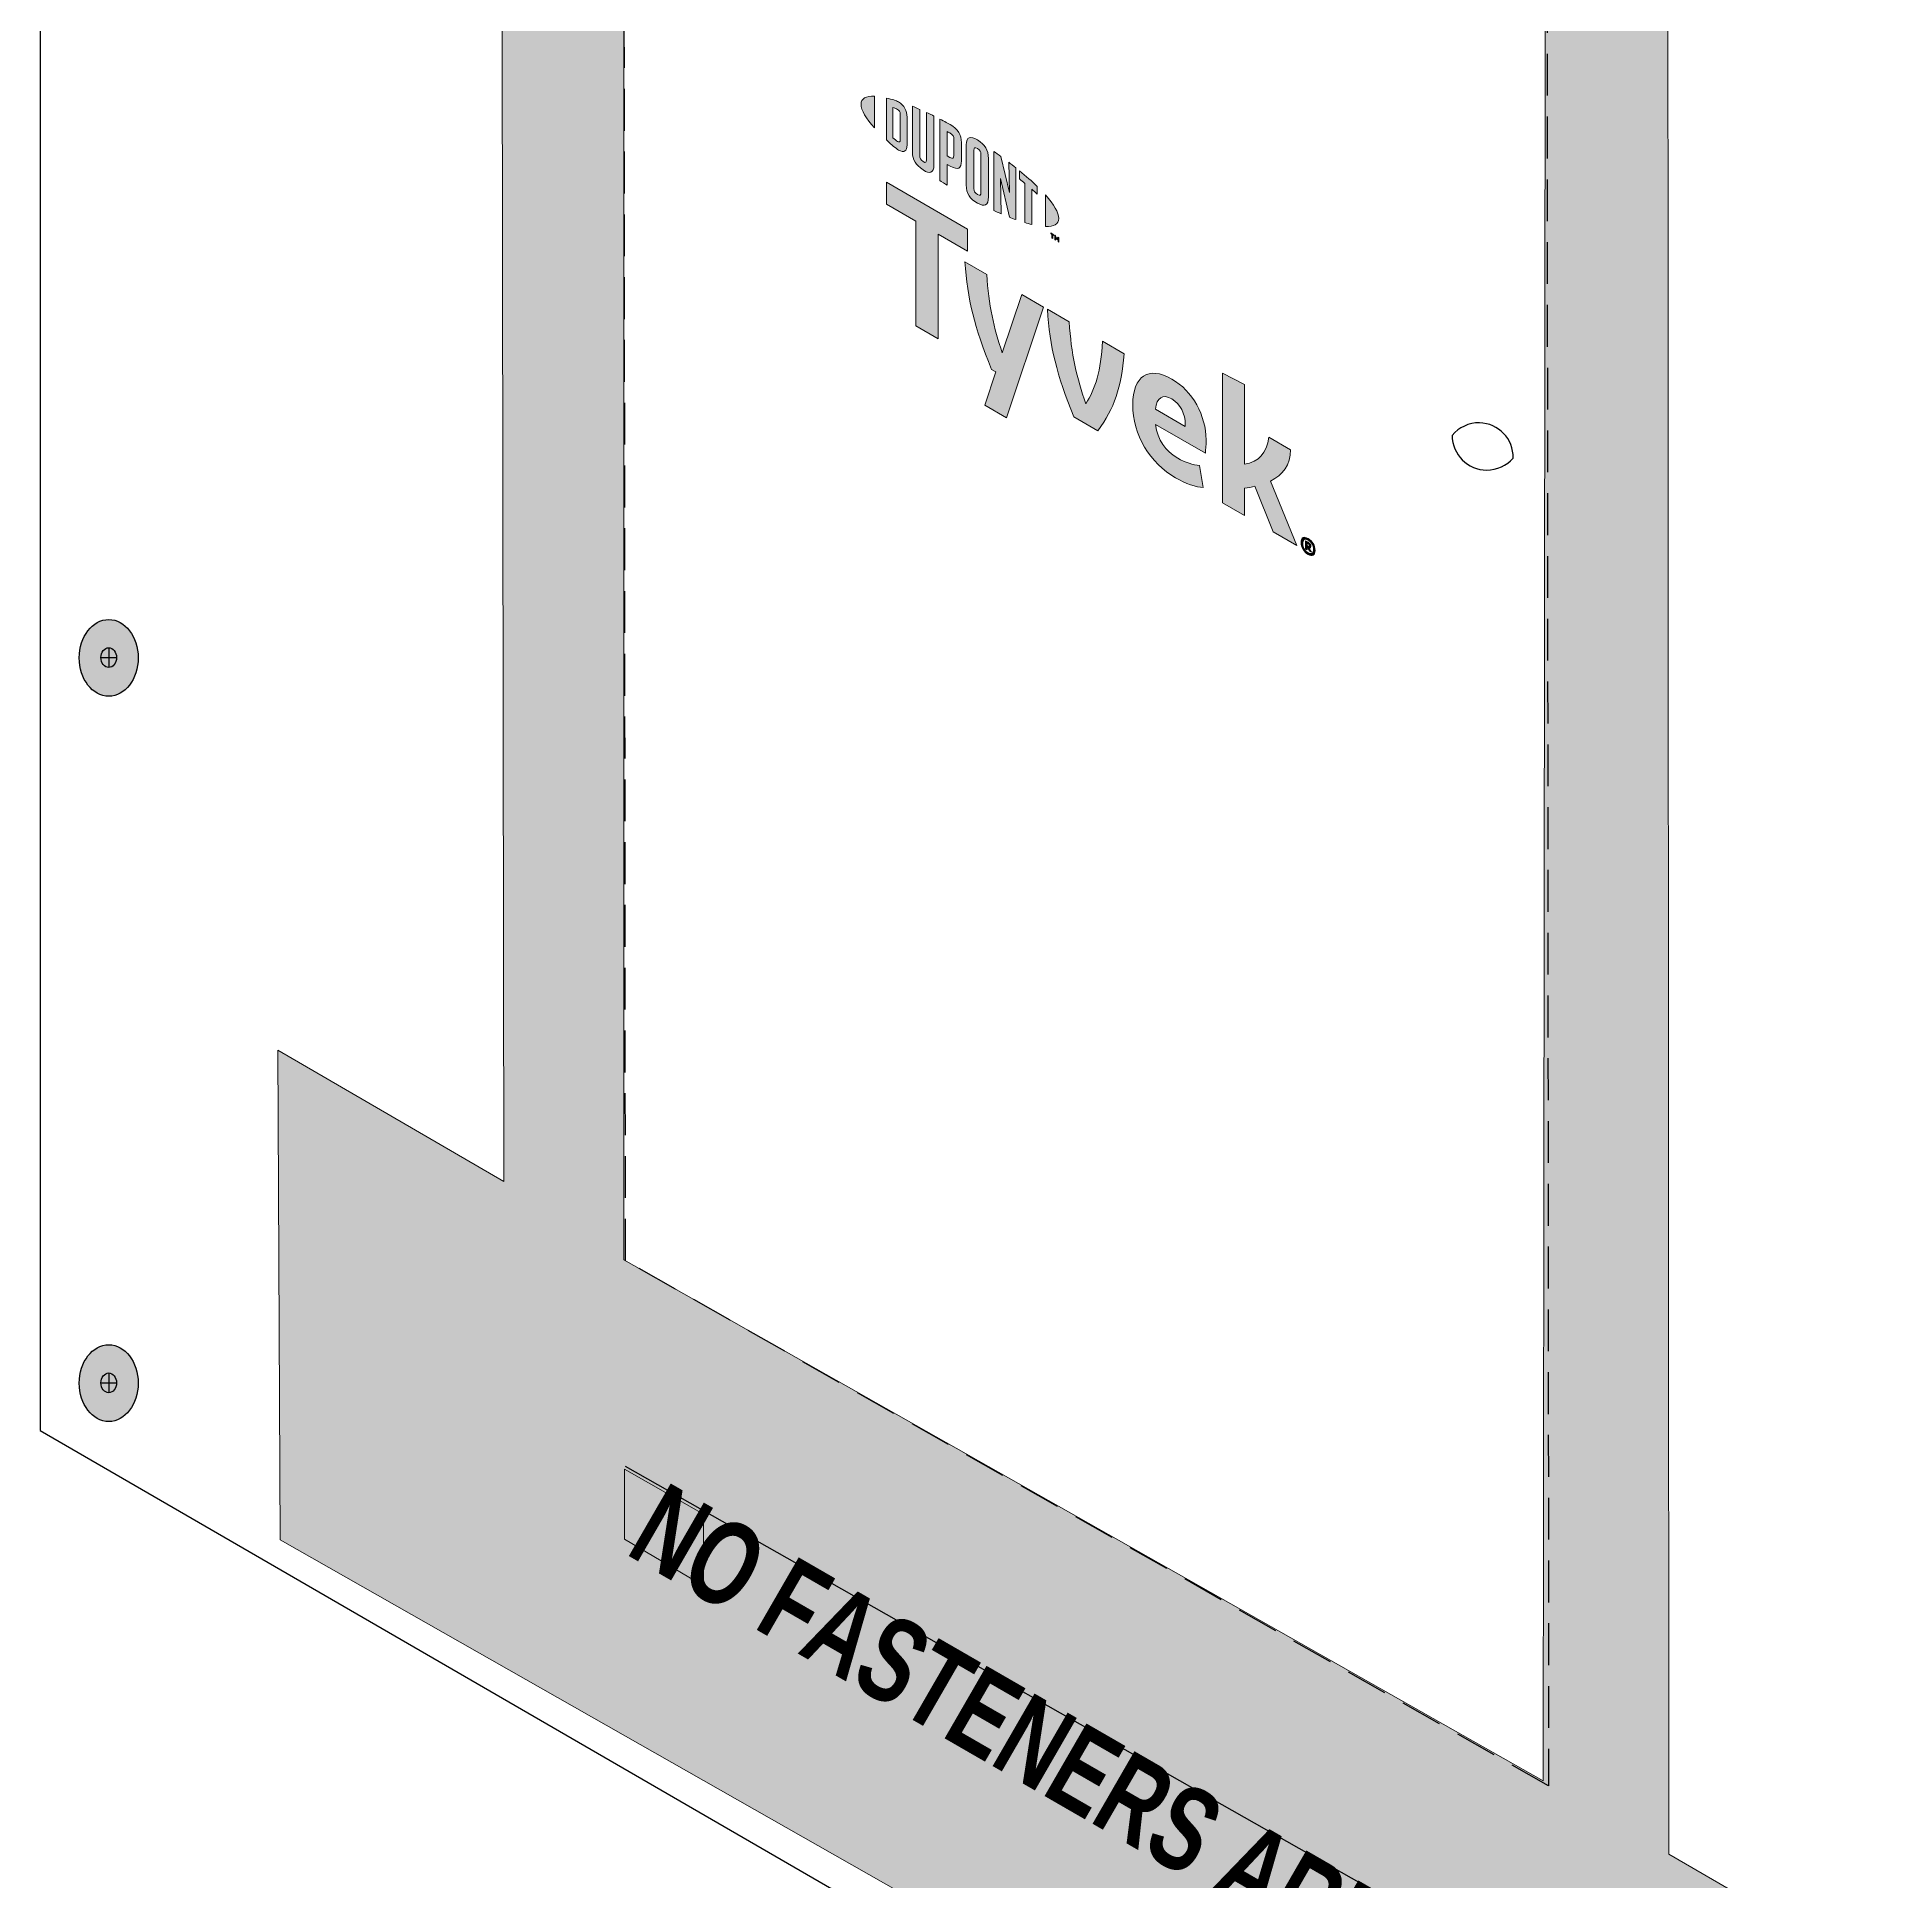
# Model space of a CAD drawing. Extents: x -1140 to 5605, y -816 to 1734.
# Drawn here: x 3162.3 to 3393.4, y -60.7 to 168.9 of the extents above; entities that cross this region are included whole.
import ezdxf

# ---------------------------------------------------------------- set-up
doc = ezdxf.new("R2010")
doc.units = 0
doc.header["$MEASUREMENT"] = 0
for name, pattern in [('AI-Linetype-16', [13.504076, 9.002717, -4.501359]), ('AI-Linetype-17', [13.504076, 9.002717, -4.501359]), ('AI-Linetype-23', [7.8125, 5.208333, -2.604167])]:
    doc.linetypes.add(name, pattern=pattern)
for name, color, linetype, lineweight in [('G-ANNO-TTLB', 7, 'Continuous', 0), ('TYVEK', 7, 'Continuous', 0), ('X-REF - TRACED', 7, 'Continuous', 0)]:
    doc.layers.add(name, color=color, linetype=linetype, lineweight=lineweight)

# ---------------------------------------------------------------- blocks, each defined once
blk = doc.blocks.new('Block_142')
at = {"layer": 'TYVEK', "color": 2, "lineweight": 25, "true_color": 0xffff00}
for points in [[(3235.27, 16.74)], [(3349.69, -48.09)]]:
    blk.add_lwpolyline(points, dxfattribs=at)
blk = doc.blocks.new('Block_143')
at = {"layer": 'TYVEK', "color": 1, "lineweight": 25, "true_color": 0xff0000}
for points in [[(3267.11, -1.65)], [(3349.69, -49.32)]]:
    blk.add_lwpolyline(points, dxfattribs=at)
blk = doc.blocks.new('Block_144')
at = {"layer": 'TYVEK', "color": 1, "lineweight": 25, "true_color": 0xff0000}
for points in [[(3216.55, 36.52)], [(3216.55, 20.08)]]:
    blk.add_lwpolyline(points, dxfattribs=at)
blk = doc.blocks.new('Block_145')
at = {"layer": 'TYVEK', "color": 1, "lineweight": 25, "true_color": 0xff0000}
for points in [[(3216.55, 20.08)], [(3325.21, -42.78)]]:
    blk.add_lwpolyline(points, dxfattribs=at)
blk = doc.blocks.new('Block_146')
at = {"layer": 'TYVEK', "color": 1, "lineweight": 25, "true_color": 0xff0000}
for points in [[(3267.11, -1.65)], [(3349.69, -49.32)]]:
    blk.add_lwpolyline(points, dxfattribs=at)
blk = doc.blocks.new('Block_147')
at = {"layer": 'TYVEK', "color": 18, "lineweight": 25, "true_color": 0x000000}
for points in [[(3322.92, 138.52)], [(3322.92, -32.92)]]:
    blk.add_lwpolyline(points, dxfattribs=at)
blk = doc.blocks.new('Block_148')
at = {"layer": 'TYVEK', "color": 4, "lineweight": 25, "true_color": 0x00ffff}
for points in [[(3287.67, 11.59)], [(3349.72, -24.19)]]:
    blk.add_lwpolyline(points, dxfattribs=at)
blk = doc.blocks.new('Block_149')
at = {"layer": 'TYVEK', "color": 4, "linetype": 'AI-Linetype-16', "lineweight": 25, "true_color": 0x00ffff}
blk.add_lwpolyline([(3370.66, -35.98)], dxfattribs=at)
at = {"layer": 'TYVEK', "color": 4, "linetype": 'AI-Linetype-17', "lineweight": 25, "true_color": 0x00ffff}
blk.add_lwpolyline([(3349.72, -47.95)], dxfattribs=at)
blk = doc.blocks.new('Block_150')
at = {"layer": 'TYVEK', "color": 4, "lineweight": 25, "true_color": 0x00ffff}
for points in [[(3287.67, 11.59)], [(3267.35, -0.02)]]:
    blk.add_lwpolyline(points, dxfattribs=at)
blk = doc.blocks.new('Block_151')
at = {"layer": 'TYVEK', "color": 4, "lineweight": 25, "true_color": 0x00ffff}
for points in [[(3375.84, -24.2)], [(3375.84, -57.64)]]:
    blk.add_lwpolyline(points, dxfattribs=at)
blk = doc.blocks.new('Block_152')
at = {"layer": 'TYVEK', "color": 4, "lineweight": 25, "true_color": 0x00ffff}
for points in [[(3212.78, 57.96)], [(3235.22, 45.1)]]:
    blk.add_lwpolyline(points, dxfattribs=at)
blk = doc.blocks.new('Block_153')
at = {"layer": 'TYVEK', "color": 4, "lineweight": 25, "true_color": 0x00ffff}
for points in [[(3235.47, 16.91)], [(3349.72, -47.95)]]:
    blk.add_lwpolyline(points, dxfattribs=at)
blk = doc.blocks.new('Block_154')
at = {"layer": 'TYVEK', "color": 2, "lineweight": 25, "true_color": 0xffff00}
for points in [[(3235.22, 16.74)], [(3349.69, -48.09)]]:
    blk.add_lwpolyline(points, dxfattribs=at)
blk = doc.blocks.new('Block_155')
at = {"layer": 'TYVEK', "color": 2, "lineweight": 25, "true_color": 0xffff00}
for points in [[(3240.15, 19.52)], [(3349.4, -43.55)]]:
    blk.add_lwpolyline(points, dxfattribs=at)
blk = doc.blocks.new('Block_156')
at = {"layer": 'TYVEK', "color": 1, "lineweight": 25, "true_color": 0xff0000}
for points in [[(3267.11, -1.65)], [(3349.69, -49.32)]]:
    blk.add_lwpolyline(points, dxfattribs=at)
blk = doc.blocks.new('Block_161')
at = {"layer": 'TYVEK', "true_color": 0x003b71, "transparency": 33554687}
h = blk.add_hatch(color=156, dxfattribs=at)
h.dxf.hatch_style = 2
edge = h.paths.add_edge_path()
edge.add_ellipse((3171.18, 91.64), major_axis=(0, 4.78), ratio=0.766948, start_angle=0, end_angle=360)
at = {"layer": 'TYVEK', "color": 18, "lineweight": 25, "true_color": 0x000000}
for p, q in [((3171.18, 92.9), (3171.18, 90.43)), ((3170.2, 91.67), (3172.15, 91.67))]:
    blk.add_line(p, q, dxfattribs=at)
for centre, major_axis, ratio in [((3171.18, 91.64), (0, 4.78), 0.766948), ((3171.18, 91.67), (0, 1.23), 0.788846)]:
    blk.add_ellipse(centre, major_axis=major_axis, ratio=ratio, dxfattribs=at)
blk = doc.blocks.new('Block_162')
at = {"layer": 'TYVEK', "true_color": 0x003b71, "transparency": 33554687}
h = blk.add_hatch(color=156, dxfattribs=at)
h.dxf.hatch_style = 2
edge = h.paths.add_edge_path()
edge.add_ellipse((3171.18, 1.39), major_axis=(0, 4.78), ratio=0.766948, start_angle=0, end_angle=360)
at = {"layer": 'TYVEK', "color": 18, "lineweight": 25, "true_color": 0x000000}
for p, q in [((3171.18, 2.65), (3171.18, 0.18)), ((3170.2, 1.42), (3172.15, 1.42))]:
    blk.add_line(p, q, dxfattribs=at)
for centre, major_axis, ratio in [((3171.18, 1.39), (0, 4.78), 0.766948), ((3171.18, 1.42), (0, 1.23), 0.788846)]:
    blk.add_ellipse(centre, major_axis=major_axis, ratio=ratio, dxfattribs=at)
blk = doc.blocks.new('Block_159')
at = {"layer": 'TYVEK'}
for name in ['Block_161', 'Block_162']:
    blk.add_blockref(name, (0, 0), dxfattribs=at)
blk = doc.blocks.new('Block_388')
at = {"layer": 'X-REF - TRACED', "true_color": 0x848484, "transparency": 33554687}
h = blk.add_hatch(color=252, dxfattribs=at)
h.dxf.hatch_style = 2
edge = h.paths.add_edge_path()
edge.add_spline(control_points=[(3264.8, 160.53), (3264.8, 159.81), (3265.41, 158.78), (3266.48, 157.58), (3266.48, 157.58), (3266.48, 161.53), (3266.48, 161.53), (3265.41, 161.57), (3264.8, 161.25), (3264.8, 160.53)], knot_values=[0, 0, 0, 0, 1, 1, 1, 2, 2, 2, 3, 3, 3, 3], degree=3, periodic=0)
h = blk.add_hatch(color=252, dxfattribs=at)
h.dxf.hatch_style = 2
edge = h.paths.add_edge_path()
edge.add_spline(control_points=[(3269.68, 156.1), (3269.68, 155.8), (3269.52, 155.79), (3269.34, 155.9), (3269.19, 155.98), (3268.96, 156.18), (3268.77, 156.34), (3268.77, 156.34), (3268.77, 160.11), (3268.77, 160.11), (3268.96, 160.06), (3269.19, 159.99), (3269.34, 159.9), (3269.52, 159.8), (3269.68, 159.6), (3269.68, 159.3), (3269.68, 159.3), (3269.68, 156.1), (3269.68, 156.1)], knot_values=[0, 0, 0, 0, 1, 1, 1, 2, 2, 2, 3, 3, 3, 4, 4, 4, 5, 5, 5, 6, 6, 6, 6], degree=3, periodic=0)
edge = h.paths.add_edge_path()
edge.add_spline(control_points=[(3269.46, 160.82), (3269.16, 160.99), (3268.73, 161.14), (3267.95, 161.31), (3267.95, 161.31), (3267.95, 156.09), (3267.95, 156.09), (3268.64, 155.45), (3269.16, 155.01), (3269.46, 154.84), (3270.15, 154.44), (3270.53, 154.7), (3270.53, 155.48), (3270.53, 155.48), (3270.53, 158.94), (3270.53, 158.94), (3270.53, 159.72), (3270.15, 160.42), (3269.46, 160.82)], knot_values=[0, 0, 0, 0, 1, 1, 1, 2, 2, 2, 3, 3, 3, 4, 4, 4, 5, 5, 5, 6, 6, 6, 6], degree=3, periodic=0)
h = blk.add_hatch(color=252, dxfattribs=at)
h.dxf.hatch_style = 2
edge = h.paths.add_edge_path()
edge.add_spline(control_points=[(3272.93, 153.62), (3272.93, 153.31), (3272.84, 153.17), (3272.51, 153.41), (3272.18, 153.64), (3272.1, 153.85), (3272.1, 154.21), (3272.1, 154.21), (3272.1, 159.89), (3272.1, 159.89), (3271.88, 159.99), (3271.4, 160.19), (3271.2, 160.28), (3271.2, 160.28), (3271.2, 154.52), (3271.2, 154.52), (3271.2, 153.61), (3271.59, 153.02), (3272.51, 152.37), (3273.35, 151.78), (3273.86, 151.97), (3273.86, 152.98), (3273.86, 152.98), (3273.86, 159.06), (3273.86, 159.06), (3273.69, 159.15), (3273.11, 159.43), (3272.93, 159.51), (3272.93, 159.51), (3272.93, 153.62), (3272.93, 153.62)], knot_values=[0, 0, 0, 0, 1, 1, 1, 2, 2, 2, 3, 3, 3, 4, 4, 4, 5, 5, 5, 6, 6, 6, 7, 7, 7, 8, 8, 8, 9, 9, 9, 10, 10, 10, 10], degree=3, periodic=0)
h = blk.add_hatch(color=252, dxfattribs=at)
h.dxf.hatch_style = 2
edge = h.paths.add_edge_path()
edge.add_spline(control_points=[(3276.34, 154.14), (3276.34, 153.81), (3276.24, 153.7), (3275.86, 153.92), (3275.86, 153.92), (3275.53, 154.11), (3275.53, 154.11), (3275.53, 154.11), (3275.53, 157.13), (3275.53, 157.13), (3275.68, 157.05), (3275.76, 157.01), (3275.85, 156.96), (3276.26, 156.72), (3276.34, 156.49), (3276.34, 156.16), (3276.34, 156.16), (3276.34, 154.14), (3276.34, 154.14)], knot_values=[0, 0, 0, 0, 1, 1, 1, 2, 2, 2, 3, 3, 3, 4, 4, 4, 5, 5, 5, 6, 6, 6, 6], degree=3, periodic=0)
edge = h.paths.add_edge_path()
edge.add_spline(control_points=[(3275.9, 158), (3275.74, 158.09), (3275.14, 158.41), (3274.6, 158.69), (3274.6, 158.69), (3274.6, 151.04), (3274.6, 151.04), (3274.78, 150.92), (3275.27, 150.61), (3275.53, 150.45), (3275.53, 150.45), (3275.53, 153.05), (3275.53, 153.05), (3275.53, 153.05), (3275.9, 152.84), (3275.9, 152.84), (3276.88, 152.27), (3277.29, 152.54), (3277.29, 153.51), (3277.29, 153.51), (3277.29, 155.77), (3277.29, 155.77), (3277.29, 156.72), (3276.83, 157.46), (3275.9, 158)], knot_values=[0, 0, 0, 0, 1, 1, 1, 2, 2, 2, 3, 3, 3, 4, 4, 4, 5, 5, 5, 6, 6, 6, 7, 7, 7, 8, 8, 8, 8], degree=3, periodic=0)
h = blk.add_hatch(color=252, dxfattribs=at)
h.dxf.hatch_style = 2
edge = h.paths.add_edge_path()
edge.add_spline(control_points=[(3279.7, 149.53), (3279.7, 149.23), (3279.61, 149.12), (3279.28, 149.3), (3278.93, 149.49), (3278.84, 149.71), (3278.84, 150.03), (3278.84, 150.03), (3278.84, 154.8), (3278.84, 154.8), (3278.84, 155.11), (3278.93, 155.23), (3279.28, 155.02), (3279.61, 154.82), (3279.7, 154.61), (3279.7, 154.3), (3279.7, 154.3), (3279.7, 149.53), (3279.7, 149.53)], knot_values=[0, 0, 0, 0, 1, 1, 1, 2, 2, 2, 3, 3, 3, 4, 4, 4, 5, 5, 5, 6, 6, 6, 6], degree=3, periodic=0)
edge = h.paths.add_edge_path()
edge.add_spline(control_points=[(3279.28, 156.09), (3278.41, 156.64), (3277.89, 156.5), (3277.89, 155.49), (3277.89, 155.49), (3277.89, 150.49), (3277.89, 150.49), (3277.89, 149.42), (3278.36, 148.71), (3279.28, 148.23), (3280.17, 147.76), (3280.64, 147.88), (3280.64, 149.01), (3280.64, 149.01), (3280.64, 153.79), (3280.64, 153.79), (3280.64, 154.87), (3280.22, 155.49), (3279.28, 156.09)], knot_values=[0, 0, 0, 0, 1, 1, 1, 2, 2, 2, 3, 3, 3, 4, 4, 4, 5, 5, 5, 6, 6, 6, 6], degree=3, periodic=0)
h = blk.add_hatch(color=252, dxfattribs=at)
h.dxf.hatch_style = 2
edge = h.paths.add_edge_path()
edge.add_spline(control_points=[(3283.25, 149.54), (3283.25, 149.54), (3282.21, 154.03), (3282.21, 154.03), (3281.92, 154.23), (3281.58, 154.48), (3281.32, 154.66), (3281.32, 154.66), (3281.32, 147.31), (3281.32, 147.31), (3281.5, 147.22), (3281.98, 147.01), (3282.22, 146.91), (3282.22, 146.91), (3282.15, 151.28), (3282.15, 151.28), (3282.15, 151.28), (3283.25, 146.48), (3283.25, 146.48), (3283.48, 146.39), (3283.82, 146.26), (3284.05, 146.18), (3284.05, 146.18), (3284.05, 152.63), (3284.05, 152.63), (3283.81, 152.82), (3283.39, 153.15), (3283.18, 153.31), (3283.18, 153.31), (3283.25, 149.54), (3283.25, 149.54)], knot_values=[0, 0, 0, 0, 1, 1, 1, 2, 2, 2, 3, 3, 3, 4, 4, 4, 5, 5, 5, 6, 6, 6, 7, 7, 7, 8, 8, 8, 9, 9, 9, 10, 10, 10, 10], degree=3, periodic=0)
h = blk.add_hatch(color=252, dxfattribs=at)
h.dxf.hatch_style = 2
edge = h.paths.add_edge_path()
edge.add_spline(control_points=[(3284.51, 151.24), (3284.74, 151.06), (3284.97, 150.87), (3285.19, 150.69), (3285.19, 150.69), (3285.19, 145.8), (3285.19, 145.8), (3285.4, 145.74), (3285.78, 145.63), (3286.03, 145.57), (3286.03, 145.57), (3286.03, 149.97), (3286.03, 149.97), (3286.28, 149.76), (3286.51, 149.55), (3286.72, 149.36), (3286.72, 149.36), (3286.72, 150.3), (3286.72, 150.3), (3286.06, 150.95), (3285.34, 151.58), (3284.51, 152.26), (3284.51, 152.26), (3284.51, 151.24), (3284.51, 151.24)], knot_values=[0, 0, 0, 0, 1, 1, 1, 2, 2, 2, 3, 3, 3, 4, 4, 4, 5, 5, 5, 6, 6, 6, 7, 7, 7, 8, 8, 8, 8], degree=3, periodic=0)
h = blk.add_hatch(color=252, dxfattribs=at)
h.dxf.hatch_style = 2
edge = h.paths.add_edge_path()
edge.add_spline(control_points=[(3289.41, 146.32), (3289.41, 145.6), (3288.79, 145.28), (3287.73, 145.31), (3287.73, 145.31), (3287.73, 149.26), (3287.73, 149.26), (3288.79, 148.07), (3289.41, 147.04), (3289.41, 146.32)], knot_values=[0, 0, 0, 0, 1, 1, 1, 2, 2, 2, 3, 3, 3, 3], degree=3, periodic=0)
h = blk.add_hatch(color=252, dxfattribs=at)
h.dxf.hatch_style = 2
edge = h.paths.add_edge_path()
edge.add_spline(control_points=[(3288.91, 144.24), (3288.91, 144.24), (3289.01, 144.18), (3289.01, 144.18), (3289.01, 144.18), (3289.16, 143.83), (3289.16, 143.83), (3289.16, 143.83), (3289.31, 144.01), (3289.31, 144.01), (3289.31, 144.01), (3289.41, 143.95), (3289.41, 143.95), (3289.41, 143.95), (3289.41, 143.38), (3289.41, 143.38), (3289.41, 143.38), (3289.31, 143.44), (3289.31, 143.44), (3289.31, 143.44), (3289.31, 143.84), (3289.31, 143.84), (3289.31, 143.84), (3289.16, 143.66), (3289.16, 143.66), (3289.16, 143.66), (3289.15, 143.66), (3289.15, 143.66), (3289.15, 143.66), (3289, 144.02), (3289, 144.02), (3289, 144.02), (3289, 143.62), (3289, 143.62), (3289, 143.62), (3288.91, 143.67), (3288.91, 143.67), (3288.91, 143.67), (3288.91, 144.24), (3288.91, 144.24)], knot_values=[0, 0, 0, 0, 1, 1, 1, 2, 2, 2, 3, 3, 3, 4, 4, 4, 5, 5, 5, 6, 6, 6, 7, 7, 7, 8, 8, 8, 9, 9, 9, 10, 10, 10, 11, 11, 11, 12, 12, 12, 13, 13, 13, 13], degree=3, periodic=0)
edge = h.paths.add_edge_path()
edge.add_spline(control_points=[(3288.55, 144.34), (3288.55, 144.34), (3288.4, 144.43), (3288.4, 144.43), (3288.4, 144.43), (3288.4, 144.53), (3288.4, 144.53), (3288.4, 144.53), (3288.8, 144.3), (3288.8, 144.3), (3288.8, 144.3), (3288.8, 144.2), (3288.8, 144.2), (3288.8, 144.2), (3288.65, 144.29), (3288.65, 144.29), (3288.65, 144.29), (3288.65, 143.82), (3288.65, 143.82), (3288.65, 143.82), (3288.55, 143.88), (3288.55, 143.88), (3288.55, 143.88), (3288.55, 144.34), (3288.55, 144.34)], knot_values=[0, 0, 0, 0, 1, 1, 1, 2, 2, 2, 3, 3, 3, 4, 4, 4, 5, 5, 5, 6, 6, 6, 7, 7, 7, 8, 8, 8, 8], degree=3, periodic=0)
at = {"layer": 'X-REF - TRACED'}
for points, knots in [([(3264.8, 160.53), (3264.8, 159.81), (3265.41, 158.78), (3266.48, 157.58), (3266.48, 157.58), (3266.48, 161.53), (3266.48, 161.53), (3265.41, 161.57), (3264.8, 161.25), (3264.8, 160.53)], [0, 0, 0, 0, 1, 1, 1, 2, 2, 2, 3, 3, 3, 3]), ([(3269.46, 160.82), (3269.16, 160.99), (3268.73, 161.14), (3267.95, 161.31), (3267.95, 161.31), (3267.95, 156.09), (3267.95, 156.09), (3268.64, 155.45), (3269.16, 155.01), (3269.46, 154.84), (3270.15, 154.44), (3270.53, 154.7), (3270.53, 155.48), (3270.53, 155.48), (3270.53, 158.94), (3270.53, 158.94), (3270.53, 159.72), (3270.15, 160.42), (3269.46, 160.82)], [0, 0, 0, 0, 1, 1, 1, 2, 2, 2, 3, 3, 3, 4, 4, 4, 5, 5, 5, 6, 6, 6, 6]), ([(3269.68, 156.1), (3269.68, 155.8), (3269.52, 155.79), (3269.34, 155.9), (3269.19, 155.98), (3268.96, 156.18), (3268.77, 156.34), (3268.77, 156.34), (3268.77, 160.11), (3268.77, 160.11), (3268.96, 160.06), (3269.19, 159.99), (3269.34, 159.9), (3269.52, 159.8), (3269.68, 159.6), (3269.68, 159.3), (3269.68, 159.3), (3269.68, 156.1), (3269.68, 156.1)], [0, 0, 0, 0, 1, 1, 1, 2, 2, 2, 3, 3, 3, 4, 4, 4, 5, 5, 5, 6, 6, 6, 6]), ([(3272.93, 153.62), (3272.93, 153.31), (3272.84, 153.17), (3272.51, 153.41), (3272.18, 153.64), (3272.1, 153.85), (3272.1, 154.21), (3272.1, 154.21), (3272.1, 159.89), (3272.1, 159.89), (3271.88, 159.99), (3271.4, 160.19), (3271.2, 160.28), (3271.2, 160.28), (3271.2, 154.52), (3271.2, 154.52), (3271.2, 153.61), (3271.59, 153.02), (3272.51, 152.37), (3273.35, 151.78), (3273.86, 151.97), (3273.86, 152.98), (3273.86, 152.98), (3273.86, 159.06), (3273.86, 159.06), (3273.69, 159.15), (3273.11, 159.43), (3272.93, 159.51), (3272.93, 159.51), (3272.93, 153.62), (3272.93, 153.62)], [0, 0, 0, 0, 1, 1, 1, 2, 2, 2, 3, 3, 3, 4, 4, 4, 5, 5, 5, 6, 6, 6, 7, 7, 7, 8, 8, 8, 9, 9, 9, 10, 10, 10, 10]), ([(3275.9, 158), (3275.74, 158.09), (3275.14, 158.41), (3274.6, 158.69), (3274.6, 158.69), (3274.6, 151.04), (3274.6, 151.04), (3274.78, 150.92), (3275.27, 150.61), (3275.53, 150.45), (3275.53, 150.45), (3275.53, 153.05), (3275.53, 153.05), (3275.53, 153.05), (3275.9, 152.84), (3275.9, 152.84), (3276.88, 152.27), (3277.29, 152.54), (3277.29, 153.51), (3277.29, 153.51), (3277.29, 155.77), (3277.29, 155.77), (3277.29, 156.72), (3276.83, 157.46), (3275.9, 158)], [0, 0, 0, 0, 1, 1, 1, 2, 2, 2, 3, 3, 3, 4, 4, 4, 5, 5, 5, 6, 6, 6, 7, 7, 7, 8, 8, 8, 8]), ([(3276.34, 154.14), (3276.34, 153.81), (3276.24, 153.7), (3275.86, 153.92), (3275.86, 153.92), (3275.53, 154.11), (3275.53, 154.11), (3275.53, 154.11), (3275.53, 157.13), (3275.53, 157.13), (3275.68, 157.05), (3275.76, 157.01), (3275.85, 156.96), (3276.26, 156.72), (3276.34, 156.49), (3276.34, 156.16), (3276.34, 156.16), (3276.34, 154.14), (3276.34, 154.14)], [0, 0, 0, 0, 1, 1, 1, 2, 2, 2, 3, 3, 3, 4, 4, 4, 5, 5, 5, 6, 6, 6, 6]), ([(3279.28, 156.09), (3278.41, 156.64), (3277.89, 156.5), (3277.89, 155.49), (3277.89, 155.49), (3277.89, 150.49), (3277.89, 150.49), (3277.89, 149.42), (3278.36, 148.71), (3279.28, 148.23), (3280.17, 147.76), (3280.64, 147.88), (3280.64, 149.01), (3280.64, 149.01), (3280.64, 153.79), (3280.64, 153.79), (3280.64, 154.87), (3280.22, 155.49), (3279.28, 156.09)], [0, 0, 0, 0, 1, 1, 1, 2, 2, 2, 3, 3, 3, 4, 4, 4, 5, 5, 5, 6, 6, 6, 6]), ([(3279.7, 149.53), (3279.7, 149.23), (3279.61, 149.12), (3279.28, 149.3), (3278.93, 149.49), (3278.84, 149.71), (3278.84, 150.03), (3278.84, 150.03), (3278.84, 154.8), (3278.84, 154.8), (3278.84, 155.11), (3278.93, 155.23), (3279.28, 155.02), (3279.61, 154.82), (3279.7, 154.61), (3279.7, 154.3), (3279.7, 154.3), (3279.7, 149.53), (3279.7, 149.53)], [0, 0, 0, 0, 1, 1, 1, 2, 2, 2, 3, 3, 3, 4, 4, 4, 5, 5, 5, 6, 6, 6, 6]), ([(3283.25, 149.54), (3283.25, 149.54), (3282.21, 154.03), (3282.21, 154.03), (3281.92, 154.23), (3281.58, 154.48), (3281.32, 154.66), (3281.32, 154.66), (3281.32, 147.31), (3281.32, 147.31), (3281.5, 147.22), (3281.98, 147.01), (3282.22, 146.91), (3282.22, 146.91), (3282.15, 151.28), (3282.15, 151.28), (3282.15, 151.28), (3283.25, 146.48), (3283.25, 146.48), (3283.48, 146.39), (3283.82, 146.26), (3284.05, 146.18), (3284.05, 146.18), (3284.05, 152.63), (3284.05, 152.63), (3283.81, 152.82), (3283.39, 153.15), (3283.18, 153.31), (3283.18, 153.31), (3283.25, 149.54), (3283.25, 149.54)], [0, 0, 0, 0, 1, 1, 1, 2, 2, 2, 3, 3, 3, 4, 4, 4, 5, 5, 5, 6, 6, 6, 7, 7, 7, 8, 8, 8, 9, 9, 9, 10, 10, 10, 10]), ([(3284.51, 151.24), (3284.74, 151.06), (3284.97, 150.87), (3285.19, 150.69), (3285.19, 150.69), (3285.19, 145.8), (3285.19, 145.8), (3285.4, 145.74), (3285.78, 145.63), (3286.03, 145.57), (3286.03, 145.57), (3286.03, 149.97), (3286.03, 149.97), (3286.28, 149.76), (3286.51, 149.55), (3286.72, 149.36), (3286.72, 149.36), (3286.72, 150.3), (3286.72, 150.3), (3286.06, 150.95), (3285.34, 151.58), (3284.51, 152.26), (3284.51, 152.26), (3284.51, 151.24), (3284.51, 151.24)], [0, 0, 0, 0, 1, 1, 1, 2, 2, 2, 3, 3, 3, 4, 4, 4, 5, 5, 5, 6, 6, 6, 7, 7, 7, 8, 8, 8, 8]), ([(3289.41, 146.32), (3289.41, 145.6), (3288.79, 145.28), (3287.73, 145.31), (3287.73, 145.31), (3287.73, 149.26), (3287.73, 149.26), (3288.79, 148.07), (3289.41, 147.04), (3289.41, 146.32)], [0, 0, 0, 0, 1, 1, 1, 2, 2, 2, 3, 3, 3, 3]), ([(3288.55, 144.34), (3288.55, 144.34), (3288.4, 144.43), (3288.4, 144.43), (3288.4, 144.43), (3288.4, 144.53), (3288.4, 144.53), (3288.4, 144.53), (3288.8, 144.3), (3288.8, 144.3), (3288.8, 144.3), (3288.8, 144.2), (3288.8, 144.2), (3288.8, 144.2), (3288.65, 144.29), (3288.65, 144.29), (3288.65, 144.29), (3288.65, 143.82), (3288.65, 143.82), (3288.65, 143.82), (3288.55, 143.88), (3288.55, 143.88), (3288.55, 143.88), (3288.55, 144.34), (3288.55, 144.34)], [0, 0, 0, 0, 1, 1, 1, 2, 2, 2, 3, 3, 3, 4, 4, 4, 5, 5, 5, 6, 6, 6, 7, 7, 7, 8, 8, 8, 8]), ([(3288.91, 144.24), (3288.91, 144.24), (3289.01, 144.18), (3289.01, 144.18), (3289.01, 144.18), (3289.16, 143.83), (3289.16, 143.83), (3289.16, 143.83), (3289.31, 144.01), (3289.31, 144.01), (3289.31, 144.01), (3289.41, 143.95), (3289.41, 143.95), (3289.41, 143.95), (3289.41, 143.38), (3289.41, 143.38), (3289.41, 143.38), (3289.31, 143.44), (3289.31, 143.44), (3289.31, 143.44), (3289.31, 143.84), (3289.31, 143.84), (3289.31, 143.84), (3289.16, 143.66), (3289.16, 143.66), (3289.16, 143.66), (3289.15, 143.66), (3289.15, 143.66), (3289.15, 143.66), (3289, 144.02), (3289, 144.02), (3289, 144.02), (3289, 143.62), (3289, 143.62), (3289, 143.62), (3288.91, 143.67), (3288.91, 143.67), (3288.91, 143.67), (3288.91, 144.24), (3288.91, 144.24)], [0, 0, 0, 0, 1, 1, 1, 2, 2, 2, 3, 3, 3, 4, 4, 4, 5, 5, 5, 6, 6, 6, 7, 7, 7, 8, 8, 8, 9, 9, 9, 10, 10, 10, 11, 11, 11, 12, 12, 12, 13, 13, 13, 13])]:
    blk.add_open_spline(points, degree=3, knots=knots, dxfattribs=at)
blk = doc.blocks.new('Block_392')
at = {"layer": 'X-REF - TRACED', "true_color": 0x848484, "transparency": 33554687}
h = blk.add_hatch(color=252, dxfattribs=at)
h.dxf.hatch_style = 2
h.paths.add_polyline_path([(3278.06, 145), (3267.95, 150.83), (3267.95, 148.09), (3271.6, 145.98), (3271.6, 132.98), (3274.41, 131.36), (3274.41, 144.36), (3278.06, 142.25)])
h = blk.add_hatch(color=252, dxfattribs=at)
h.dxf.hatch_style = 2
edge = h.paths.add_edge_path()
edge.add_spline(control_points=[(3294.85, 131.05), (3294.67, 127.31), (3293.92, 125.13), (3292.77, 123.26), (3291.65, 126.45), (3290.92, 129.47), (3290.71, 133.44), (3290.71, 133.44), (3287.98, 135.02), (3287.98, 135.02), (3288.28, 130.33), (3289.16, 126.92), (3291.28, 121.62), (3291.28, 121.62), (3294.28, 119.89), (3294.28, 119.89), (3296.32, 122.78), (3297.16, 125.2), (3297.55, 129.49), (3297.55, 129.49), (3294.85, 131.05), (3294.85, 131.05)], knot_values=[0, 0, 0, 0, 1, 1, 1, 2, 2, 2, 3, 3, 3, 4, 4, 4, 5, 5, 5, 6, 6, 6, 7, 7, 7, 7], degree=3, periodic=0)
h = blk.add_hatch(color=252, dxfattribs=at)
h.dxf.hatch_style = 2
edge = h.paths.add_edge_path()
edge.add_spline(control_points=[(3301.42, 122.61), (3301.42, 122.61), (3305.14, 120.45), (3305.14, 120.45), (3305.14, 120.45), (3305.14, 120.72), (3305.14, 120.72), (3305.14, 121.98), (3304.55, 123.24), (3303.47, 123.87), (3302.34, 124.52), (3301.59, 124.03), (3301.42, 122.61)], knot_values=[0, 0, 0, 0, 1, 1, 1, 2, 2, 2, 3, 3, 3, 4, 4, 4, 4], degree=3, periodic=0)
edge = h.paths.add_edge_path()
edge.add_spline(control_points=[(3307.36, 112.83), (3306.5, 112.88), (3305.22, 113.3), (3303.93, 114.05), (3300.77, 115.87), (3298.61, 119.41), (3298.61, 123.15), (3298.61, 126.72), (3300.59, 128.01), (3303.47, 126.34), (3306.04, 124.86), (3307.73, 121.79), (3307.73, 118.78), (3307.73, 118.1), (3307.69, 117.54), (3307.65, 117.12), (3307.65, 117.12), (3301.45, 120.69), (3301.45, 120.69), (3301.71, 118.75), (3302.63, 117.41), (3304.2, 116.5), (3305.16, 115.95), (3306.08, 115.66), (3306.93, 115.58), (3306.93, 115.58), (3307.36, 112.83), (3307.36, 112.83)], knot_values=[0, 0, 0, 0, 1, 1, 1, 2, 2, 2, 3, 3, 3, 4, 4, 4, 5, 5, 5, 6, 6, 6, 7, 7, 7, 8, 8, 8, 9, 9, 9, 9], degree=3, periodic=0)
h = blk.add_hatch(color=252, dxfattribs=at)
h.dxf.hatch_style = 2
edge = h.paths.add_edge_path()
edge.add_spline(control_points=[(3315.75, 113.63), (3315.75, 113.63), (3319.01, 105.61), (3319.01, 105.61), (3319.01, 105.61), (3316.07, 107.31), (3316.07, 107.31), (3316.07, 107.31), (3313.81, 113), (3313.81, 113), (3313.4, 112.9), (3312.97, 112.81), (3312.5, 112.75), (3312.5, 112.75), (3312.5, 109.37), (3312.5, 109.37), (3312.5, 109.37), (3309.79, 110.94), (3309.79, 110.94), (3309.79, 110.94), (3309.79, 127.06), (3309.79, 127.06), (3309.79, 127.06), (3312.5, 125.65), (3312.5, 125.65), (3312.5, 125.65), (3312.5, 115.74), (3312.5, 115.74), (3314.34, 116.04), (3315.24, 117.1), (3315.56, 119.1), (3315.56, 119.1), (3318.24, 117.54), (3318.24, 117.54), (3318.19, 115.64), (3317.32, 114.41), (3315.75, 113.63)], knot_values=[0, 0, 0, 0, 1, 1, 1, 2, 2, 2, 3, 3, 3, 4, 4, 4, 5, 5, 5, 6, 6, 6, 7, 7, 7, 8, 8, 8, 9, 9, 9, 10, 10, 10, 11, 11, 11, 12, 12, 12, 12], degree=3, periodic=0)
at = {"layer": 'X-REF - TRACED'}
blk.add_lwpolyline([(3278.06, 145), (3267.95, 150.83), (3267.95, 148.09), (3271.6, 145.98), (3271.6, 132.98), (3274.41, 131.36), (3274.41, 144.36), (3278.06, 142.25)], close=True, dxfattribs=at)
for points, knots in [([(3294.85, 131.05), (3294.67, 127.31), (3293.92, 125.13), (3292.77, 123.26), (3291.65, 126.45), (3290.92, 129.47), (3290.71, 133.44), (3290.71, 133.44), (3287.98, 135.02), (3287.98, 135.02), (3288.28, 130.33), (3289.16, 126.92), (3291.28, 121.62), (3291.28, 121.62), (3294.28, 119.89), (3294.28, 119.89), (3296.32, 122.78), (3297.16, 125.2), (3297.55, 129.49), (3297.55, 129.49), (3294.85, 131.05), (3294.85, 131.05)], [0, 0, 0, 0, 1, 1, 1, 2, 2, 2, 3, 3, 3, 4, 4, 4, 5, 5, 5, 6, 6, 6, 7, 7, 7, 7]), ([(3307.36, 112.83), (3306.5, 112.88), (3305.22, 113.3), (3303.93, 114.05), (3300.77, 115.87), (3298.61, 119.41), (3298.61, 123.15), (3298.61, 126.72), (3300.59, 128.01), (3303.47, 126.34), (3306.04, 124.86), (3307.73, 121.79), (3307.73, 118.78), (3307.73, 118.1), (3307.69, 117.54), (3307.65, 117.12), (3307.65, 117.12), (3301.45, 120.69), (3301.45, 120.69), (3301.71, 118.75), (3302.63, 117.41), (3304.2, 116.5), (3305.16, 115.95), (3306.08, 115.66), (3306.93, 115.58), (3306.93, 115.58), (3307.36, 112.83), (3307.36, 112.83)], [0, 0, 0, 0, 1, 1, 1, 2, 2, 2, 3, 3, 3, 4, 4, 4, 5, 5, 5, 6, 6, 6, 7, 7, 7, 8, 8, 8, 9, 9, 9, 9]), ([(3315.75, 113.63), (3315.75, 113.63), (3319.01, 105.61), (3319.01, 105.61), (3319.01, 105.61), (3316.07, 107.31), (3316.07, 107.31), (3316.07, 107.31), (3313.81, 113), (3313.81, 113), (3313.4, 112.9), (3312.97, 112.81), (3312.5, 112.75), (3312.5, 112.75), (3312.5, 109.37), (3312.5, 109.37), (3312.5, 109.37), (3309.79, 110.94), (3309.79, 110.94), (3309.79, 110.94), (3309.79, 127.06), (3309.79, 127.06), (3309.79, 127.06), (3312.5, 125.65), (3312.5, 125.65), (3312.5, 125.65), (3312.5, 115.74), (3312.5, 115.74), (3314.34, 116.04), (3315.24, 117.1), (3315.56, 119.1), (3315.56, 119.1), (3318.24, 117.54), (3318.24, 117.54), (3318.19, 115.64), (3317.32, 114.41), (3315.75, 113.63)], [0, 0, 0, 0, 1, 1, 1, 2, 2, 2, 3, 3, 3, 4, 4, 4, 5, 5, 5, 6, 6, 6, 7, 7, 7, 8, 8, 8, 9, 9, 9, 10, 10, 10, 11, 11, 11, 12, 12, 12, 12]), ([(3301.42, 122.61), (3301.42, 122.61), (3305.14, 120.45), (3305.14, 120.45), (3305.14, 120.45), (3305.14, 120.72), (3305.14, 120.72), (3305.14, 121.98), (3304.55, 123.24), (3303.47, 123.87), (3302.34, 124.52), (3301.59, 124.03), (3301.42, 122.61)], [0, 0, 0, 0, 1, 1, 1, 2, 2, 2, 3, 3, 3, 4, 4, 4, 4])]:
    blk.add_open_spline(points, degree=3, knots=knots, dxfattribs=at)
blk = doc.blocks.new('Block_391')
at = {"layer": 'X-REF - TRACED', "true_color": 0x848484, "transparency": 33554687}
h = blk.add_hatch(color=252, dxfattribs=at)
h.dxf.hatch_style = 2
edge = h.paths.add_edge_path()
edge.add_spline(control_points=[(3284.79, 136.86), (3284.79, 136.86), (3282.36, 129.61), (3282.36, 129.61), (3281.33, 132.64), (3280.66, 135.57), (3280.45, 139.36), (3280.45, 139.36), (3277.73, 140.94), (3277.73, 140.94), (3278.02, 136.25), (3278.9, 132.84), (3281.02, 127.54), (3281.02, 127.54), (3281.57, 127.23), (3281.57, 127.23), (3281.57, 127.23), (3280.18, 123.09), (3280.18, 123.09), (3280.18, 123.09), (3282.88, 121.53), (3282.88, 121.53), (3282.88, 121.53), (3287.5, 135.29), (3287.5, 135.29), (3287.5, 135.29), (3284.79, 136.86), (3284.79, 136.86)], knot_values=[0, 0, 0, 0, 1, 1, 1, 2, 2, 2, 3, 3, 3, 4, 4, 4, 5, 5, 5, 6, 6, 6, 7, 7, 7, 8, 8, 8, 9, 9, 9, 9], degree=3, periodic=0)
at = {"layer": 'X-REF - TRACED'}
blk.add_open_spline([(3284.79, 136.86), (3284.79, 136.86), (3282.36, 129.61), (3282.36, 129.61), (3281.33, 132.64), (3280.66, 135.57), (3280.45, 139.36), (3280.45, 139.36), (3277.73, 140.94), (3277.73, 140.94), (3278.02, 136.25), (3278.9, 132.84), (3281.02, 127.54), (3281.02, 127.54), (3281.57, 127.23), (3281.57, 127.23), (3281.57, 127.23), (3280.18, 123.09), (3280.18, 123.09), (3280.18, 123.09), (3282.88, 121.53), (3282.88, 121.53), (3282.88, 121.53), (3287.5, 135.29), (3287.5, 135.29), (3287.5, 135.29), (3284.79, 136.86), (3284.79, 136.86)], degree=3, knots=[0, 0, 0, 0, 1, 1, 1, 2, 2, 2, 3, 3, 3, 4, 4, 4, 5, 5, 5, 6, 6, 6, 7, 7, 7, 8, 8, 8, 9, 9, 9, 9], dxfattribs=at)
blk.add_blockref('Block_392', (0, 0), dxfattribs=at)
blk = doc.blocks.new('Block_393')
at = {"layer": 'X-REF - TRACED', "true_color": 0x848484, "transparency": 33554687}
h = blk.add_hatch(color=252, dxfattribs=at)
h.dxf.hatch_style = 2
edge = h.paths.add_edge_path()
edge.add_spline(control_points=[(3320.31, 105.92), (3320.31, 105.92), (3320.31, 105.63), (3320.31, 105.63), (3320.31, 105.63), (3320.42, 105.56), (3320.42, 105.56), (3320.53, 105.5), (3320.59, 105.5), (3320.59, 105.61), (3320.59, 105.73), (3320.53, 105.8), (3320.42, 105.86), (3320.42, 105.86), (3320.31, 105.92), (3320.31, 105.92)], knot_values=[0, 0, 0, 0, 1, 1, 1, 2, 2, 2, 3, 3, 3, 4, 4, 4, 5, 5, 5, 5], degree=3, periodic=0)
edge = h.paths.add_edge_path()
edge.add_spline(control_points=[(3320.12, 106.22), (3320.12, 106.22), (3320.42, 106.05), (3320.42, 106.05), (3320.66, 105.91), (3320.77, 105.71), (3320.77, 105.51), (3320.77, 105.37), (3320.71, 105.29), (3320.6, 105.31), (3320.66, 105.15), (3320.74, 104.98), (3320.83, 104.79), (3320.83, 104.79), (3320.6, 104.92), (3320.6, 104.92), (3320.52, 105.09), (3320.46, 105.24), (3320.41, 105.39), (3320.41, 105.39), (3320.31, 105.45), (3320.31, 105.45), (3320.31, 105.45), (3320.31, 105.09), (3320.31, 105.09), (3320.31, 105.09), (3320.12, 105.2), (3320.12, 105.2), (3320.12, 105.2), (3320.12, 106.22), (3320.12, 106.22)], knot_values=[0, 0, 0, 0, 1, 1, 1, 2, 2, 2, 3, 3, 3, 4, 4, 4, 5, 5, 5, 6, 6, 6, 7, 7, 7, 8, 8, 8, 9, 9, 9, 10, 10, 10, 10], degree=3, periodic=0)
edge = h.paths.add_edge_path()
edge.add_spline(control_points=[(3320.43, 106.3), (3320, 106.55), (3319.76, 106.41), (3319.76, 105.9), (3319.76, 105.39), (3320, 104.97), (3320.43, 104.72), (3320.85, 104.48), (3321.1, 104.61), (3321.1, 105.12), (3321.1, 105.63), (3320.85, 106.06), (3320.43, 106.3)], knot_values=[0, 0, 0, 0, 1, 1, 1, 2, 2, 2, 3, 3, 3, 4, 4, 4, 4], degree=3, periodic=0)
edge = h.paths.add_edge_path()
edge.add_spline(control_points=[(3320.43, 106.5), (3320.96, 106.2), (3321.3, 105.61), (3321.3, 105.01), (3321.3, 104.4), (3320.95, 104.22), (3320.43, 104.52), (3319.9, 104.83), (3319.56, 105.41), (3319.56, 106.02), (3319.56, 106.62), (3319.9, 106.81), (3320.43, 106.5)], knot_values=[0, 0, 0, 0, 1, 1, 1, 2, 2, 2, 3, 3, 3, 4, 4, 4, 4], degree=3, periodic=0)
at = {"layer": 'X-REF - TRACED'}
for points, knots in [([(3320.43, 106.5), (3320.96, 106.2), (3321.3, 105.61), (3321.3, 105.01), (3321.3, 104.4), (3320.95, 104.22), (3320.43, 104.52), (3319.9, 104.83), (3319.56, 105.41), (3319.56, 106.02), (3319.56, 106.62), (3319.9, 106.81), (3320.43, 106.5)], [0, 0, 0, 0, 1, 1, 1, 2, 2, 2, 3, 3, 3, 4, 4, 4, 4]), ([(3320.43, 106.3), (3320, 106.55), (3319.76, 106.41), (3319.76, 105.9), (3319.76, 105.39), (3320, 104.97), (3320.43, 104.72), (3320.85, 104.48), (3321.1, 104.61), (3321.1, 105.12), (3321.1, 105.63), (3320.85, 106.06), (3320.43, 106.3)], [0, 0, 0, 0, 1, 1, 1, 2, 2, 2, 3, 3, 3, 4, 4, 4, 4]), ([(3320.12, 106.22), (3320.12, 106.22), (3320.42, 106.05), (3320.42, 106.05), (3320.66, 105.91), (3320.77, 105.71), (3320.77, 105.51), (3320.77, 105.37), (3320.71, 105.29), (3320.6, 105.31), (3320.66, 105.15), (3320.74, 104.98), (3320.83, 104.79), (3320.83, 104.79), (3320.6, 104.92), (3320.6, 104.92), (3320.52, 105.09), (3320.46, 105.24), (3320.41, 105.39), (3320.41, 105.39), (3320.31, 105.45), (3320.31, 105.45), (3320.31, 105.45), (3320.31, 105.09), (3320.31, 105.09), (3320.31, 105.09), (3320.12, 105.2), (3320.12, 105.2), (3320.12, 105.2), (3320.12, 106.22), (3320.12, 106.22)], [0, 0, 0, 0, 1, 1, 1, 2, 2, 2, 3, 3, 3, 4, 4, 4, 5, 5, 5, 6, 6, 6, 7, 7, 7, 8, 8, 8, 9, 9, 9, 10, 10, 10, 10]), ([(3320.31, 105.92), (3320.31, 105.92), (3320.31, 105.63), (3320.31, 105.63), (3320.31, 105.63), (3320.42, 105.56), (3320.42, 105.56), (3320.53, 105.5), (3320.59, 105.5), (3320.59, 105.61), (3320.59, 105.73), (3320.53, 105.8), (3320.42, 105.86), (3320.42, 105.86), (3320.31, 105.92), (3320.31, 105.92)], [0, 0, 0, 0, 1, 1, 1, 2, 2, 2, 3, 3, 3, 4, 4, 4, 5, 5, 5, 5])]:
    blk.add_open_spline(points, degree=3, knots=knots, dxfattribs=at)
blk = doc.blocks.new('Block_390')
at = {"layer": 'X-REF - TRACED'}
for name in ['Block_391', 'Block_393']:
    blk.add_blockref(name, (0, 0), dxfattribs=at)
blk = doc.blocks.new('Block_389')
at = {"layer": 'X-REF - TRACED'}
blk.add_blockref('Block_390', (0, 0), dxfattribs=at)
blk = doc.blocks.new('Block_387')
at = {"layer": 'X-REF - TRACED'}
for name in ['Block_388', 'Block_389']:
    blk.add_blockref(name, (0, 0), dxfattribs=at)

msp = doc.modelspace()

# ---------------------------------------------------------------- hatches: boundary and pattern name
at = {"layer": 'G-ANNO-TTLB', "true_color": 0xff00ff, "transparency": 33554687}
h = msp.add_hatch(color=6, dxfattribs=at)
edge = h.paths.add_edge_path()
edge.add_spline(control_points=[(5285.56, -733.23), (5285.56, -733.23), (2356.04, -733.23), (2356.04, -733.23), (2356.04, -733.23), (2356.04, 1723.77), (2356.04, 1723.77), (2356.04, 1723.77), (5285.56, 1723.77), (5285.56, 1723.77), (5285.56, 1723.77), (5285.56, -733.23), (5285.56, -733.23)], knot_values=[0, 0, 0, 0, 1, 1, 1, 2, 2, 2, 3, 3, 3, 4, 4, 4, 4], degree=3, periodic=0)
edge = h.paths.add_edge_path()
edge.add_spline(control_points=[(2365.04, 1714.77), (2365.04, 1714.77), (2365.04, -724.23), (2365.04, -724.23), (2365.04, -724.23), (5276.56, -724.23), (5276.56, -724.23), (5276.56, -724.23), (5276.56, 1714.77), (5276.56, 1714.77), (5276.56, 1714.77), (2365.04, 1714.77), (2365.04, 1714.77)], knot_values=[0, 0, 0, 0, 1, 1, 1, 2, 2, 2, 3, 3, 3, 4, 4, 4, 4], degree=3, periodic=0)
edge.add_line((2365.04, 1714.77), (2365.04, 1714.77))
at = {"layer": 'TYVEK', "true_color": 0x000000, "transparency": 33554687}
h = msp.add_hatch(color=18, dxfattribs=at)
h.dxf.hatch_style = 2
edge = h.paths.add_edge_path()
edge.add_spline(control_points=[(3235.25, 341.89), (3235.25, 341.89), (3350.06, 276.04), (3350.06, 276.04), (3350.06, 276.04), (3349.69, -48.09), (3349.69, -48.09), (3349.69, -48.09), (3235.27, 16.74), (3235.27, 16.74), (3235.27, 16.74), (3235.25, 341.89), (3235.25, 341.89)], knot_values=[0, 0, 0, 0, 1, 1, 1, 2, 2, 2, 3, 3, 3, 4, 4, 4, 4], degree=3, periodic=0)
edge = h.paths.add_edge_path()
edge.add_spline(control_points=[(3365.31, -57.23), (3365.31, -57.23), (3365.17, 284.32), (3365.17, 284.32), (3365.17, 284.32), (3219.86, 370.73), (3219.86, 370.73), (3219.86, 370.73), (3220.35, 26.49), (3220.35, 26.49), (3220.35, 26.49), (3192.21, 42.82), (3192.21, 42.82), (3192.21, 42.82), (3192.53, -18.12), (3192.53, -18.12), (3192.53, -18.12), (3389.58, -130.14), (3389.58, -130.14), (3389.58, -130.14), (3389.91, -71.5), (3389.91, -71.5), (3389.91, -71.5), (3365.31, -57.23), (3365.31, -57.23)], knot_values=[0, 0, 0, 0, 1, 1, 1, 2, 2, 2, 3, 3, 3, 4, 4, 4, 5, 5, 5, 6, 6, 6, 7, 7, 7, 8, 8, 8, 8], degree=3, periodic=0)
at = {"layer": 'TYVEK', "true_color": 0x000000, "transparency": 33554457}
h = msp.add_hatch(color=18, dxfattribs=at)
h.dxf.hatch_style = 2
h.paths.add_polyline_path([(3245.2, -23.83), (3235.38, -18.02), (3235.38, -9.32), (3245.2, -14.9)])

# ---------------------------------------------------------------- linework, layer by layer
at = {"layer": 'G-ANNO-TTLB'}
for points in [[(5285.56, -733.23), (5285.56, -733.23), (2356.04, -733.23), (2356.04, -733.23), (2356.04, -733.23), (2356.04, 1723.77), (2356.04, 1723.77), (2356.04, 1723.77), (5285.56, 1723.77), (5285.56, 1723.77), (5285.56, 1723.77), (5285.56, -733.23), (5285.56, -733.23)], [(2365.04, 1714.77), (2365.04, 1714.77), (2365.04, -724.23), (2365.04, -724.23), (2365.04, -724.23), (5276.56, -724.23), (5276.56, -724.23), (5276.56, -724.23), (5276.56, 1714.77), (5276.56, 1714.77), (5276.56, 1714.77), (2365.04, 1714.77), (2365.04, 1714.77)]]:
    msp.add_open_spline(points, degree=3, knots=[0, 0, 0, 0, 1, 1, 1, 2, 2, 2, 3, 3, 3, 4, 4, 4, 4], dxfattribs=at)
at = {"layer": 'TYVEK', "color": 18, "lineweight": 30, "true_color": 0x000000}
msp.add_line((3162.66, 468.77), (3162.66, -4.51), dxfattribs=at)
at = {"layer": 'TYVEK', "color": 18, "lineweight": 25, "true_color": 0x000000}
msp.add_line((3162.66, -4.51), (3431.46, -160.12), dxfattribs=at)
at = {"layer": 'TYVEK', "color": 4, "lineweight": 25, "true_color": 0x00ffff}
msp.add_line((3349.72, -73.73), (3235.47, -9), dxfattribs=at)
at = {"layer": 'TYVEK', "color": 18, "linetype": 'AI-Linetype-23', "lineweight": 25, "true_color": 0x000000}
msp.add_lwpolyline([(3235.48, 16.62), (3235.18, 341.89), (3350.06, 276.19), (3350.36, -48.74)], close=True, dxfattribs=at)
at = {"layer": 'TYVEK', "color": 4, "lineweight": 25, "true_color": 0x00ffff}
for points in [[(3212.78, 57.96)], [(3235.22, 45.1)], [(3235.47, 16.91)], [(3314.58, -9.52)], [(3316.93, -56.29)]]:
    msp.add_lwpolyline(points, dxfattribs=at)
at = {"layer": 'TYVEK', "color": 33, "lineweight": 25, "true_color": 0xcc9966}
for points in [[(3240.15, 19.52)], [(3349.69, -28.61)]]:
    msp.add_lwpolyline(points, dxfattribs=at)
at = {"layer": 'TYVEK', "color": 1, "lineweight": 25, "true_color": 0xff0000}
msp.add_lwpolyline([(3206.63, -0.99)], dxfattribs=at)
at = {"layer": 'TYVEK'}
msp.add_lwpolyline([(3245.2, -23.83), (3235.38, -18.02), (3235.38, -9.32), (3245.2, -14.9)], close=True, dxfattribs=at)
for points, knots in [([(3365.31, -57.23), (3365.31, -57.23), (3365.17, 284.32), (3365.17, 284.32), (3365.17, 284.32), (3219.86, 370.73), (3219.86, 370.73), (3219.86, 370.73), (3220.35, 26.49), (3220.35, 26.49), (3220.35, 26.49), (3192.21, 42.82), (3192.21, 42.82), (3192.21, 42.82), (3192.53, -18.12), (3192.53, -18.12), (3192.53, -18.12), (3389.58, -130.14), (3389.58, -130.14), (3389.58, -130.14), (3389.91, -71.5), (3389.91, -71.5), (3389.91, -71.5), (3365.31, -57.23), (3365.31, -57.23)], [0, 0, 0, 0, 1, 1, 1, 2, 2, 2, 3, 3, 3, 4, 4, 4, 5, 5, 5, 6, 6, 6, 7, 7, 7, 8, 8, 8, 8]), ([(3235.25, 341.89), (3235.25, 341.89), (3350.06, 276.04), (3350.06, 276.04), (3350.06, 276.04), (3349.69, -48.09), (3349.69, -48.09), (3349.69, -48.09), (3235.27, 16.74), (3235.27, 16.74), (3235.27, 16.74), (3235.25, 341.89), (3235.25, 341.89)], [0, 0, 0, 0, 1, 1, 1, 2, 2, 2, 3, 3, 3, 4, 4, 4, 4])]:
    msp.add_open_spline(points, degree=3, knots=knots, dxfattribs=at)
at = {"layer": 'TYVEK', "color": 3, "lineweight": 25, "true_color": 0x00ff00}
for points in [[(3345.95, 116.51), (3346, 118.88), (3344.12, 120.84), (3341.75, 120.89), (3340.44, 120.91), (3339.19, 120.34), (3338.35, 119.32)], [(3338.35, 119.32), (3338.35, 116.94), (3340.29, 115.01), (3342.67, 115.01), (3343.93, 115.01), (3345.13, 115.56), (3345.95, 116.51)]]:
    msp.add_open_spline(points, degree=3, knots=[0, 0, 0, 0, 1, 1, 1, 2, 2, 2, 2], dxfattribs=at)

# ---------------------------------------------------------------- block references
at = {"layer": 'TYVEK'}
for name in ['Block_159', 'Block_147', 'Block_152', 'Block_144', 'Block_145', 'Block_155', 'Block_154', 'Block_142', 'Block_153', 'Block_150', 'Block_148', 'Block_143', 'Block_146', 'Block_156', 'Block_151', 'Block_149']:
    msp.add_blockref(name, (0, 0), dxfattribs=at)
at = {"layer": 'X-REF - TRACED'}
msp.add_blockref('Block_387', (0, 0), dxfattribs=at)

# ---------------------------------------------------------------- texts
at = {"layer": 'TYVEK', "insert": (3235.23, -19.91), "char_height": 0.2, "attachment_point": 7, "rotation": 330.0001}
msp.add_mtext('\\C18;\\c0;\\FArial Narrow Bold|b1|i0|c1;\\H10.423496;\\W0.866033;NO FASTENERS AREA', dxfattribs=at)

doc.saveas('drawing.dxf')
